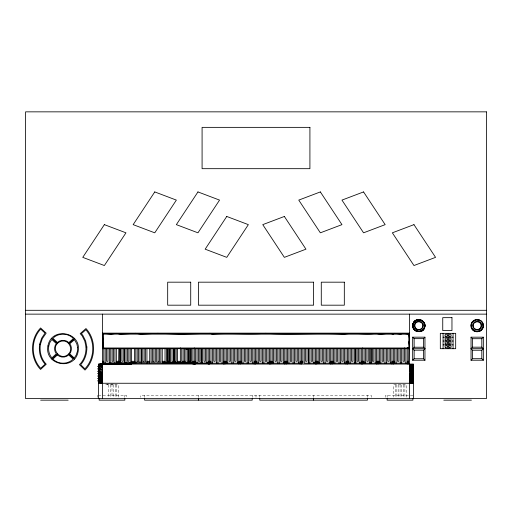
<?xml version="1.0" encoding="UTF-8"?>
<svg xmlns="http://www.w3.org/2000/svg" width="512" height="512" viewBox="0 0 512 512"><rect width="100%" height="100%" fill="white"/><g stroke="black" fill="none" stroke-linecap="round" stroke-linejoin="round"><path stroke-width="0.38" stroke-dasharray="2.56 1.92" d="M98.4 395.238L126.4 395.238L126.4 397.267M412.896 395.238L385.638 395.238L385.638 397.267M406.49 397.082L406.49 384.794L393.664 384.794L393.664 397.082M404.89 384.794L404.89 397.082M403.283 384.794L403.283 397.082M401.683 384.794L401.683 397.082M400.077 384.794L400.077 397.082M398.47 384.794L398.541 397.082M396.87 384.794L396.87 397.082M395.264 384.794L395.264 397.082M387.142 395.238L387.142 397.344M371.2 397.267L371.2 395.238L140.8 395.238L140.8 397.267M367.424 395.238L367.424 397.344M313.6 395.238L313.6 397.344M259.776 395.238L259.776 397.344M256 395.238L256 397.267M252.198 395.238L252.198 397.344M198.4 395.238L198.4 397.344M144.602 395.238L144.602 397.344M124.826 395.238L124.826 397.344M118.413 397.082L118.413 384.794L105.587 384.794L105.587 384.026L113.606 384.026L113.606 384.794M116.813 384.794L116.813 397.082M115.206 384.794L115.206 397.082M113.536 384.794L113.536 397.082M112 384.026L112 397.082M110.394 384.794L110.394 397.082M108.794 384.794L108.794 397.082M107.187 384.026L107.187 384.794M97.6 395.238L97.6 397.267"/><path stroke-width="0.77" d="M97.485 376.058L101.062 376.083L102.4 374.912L99.264 372.006L98.944 364.058L98.56 365.254L100.704 365.35L102.4 364.058L102.4 363.136M103.187 342.771L103.181 347.046L102.669 347.302L103.098 348.698L102.4 348.698L102.79 348.045L103.795 347.91L103.789 363.136M120.493 363.13L120.493 348.698L120.493 363.136L116.32 363.136L116.32 348.698M126.061 348.698L126.061 363.13L130.24 363.13L130.24 362.214M121.018 363.136L134.419 363.136L134.413 348.698M141.376 362.138L141.376 348.698L141.376 363.136M155.296 348.698L155.296 362.131L151.117 362.131L151.117 348.698M194.272 347.91L194.272 364.058L195.661 364.051M201.229 363.13L201.229 348.698L201.229 363.136L102.4 363.2M202.624 363.13L202.624 348.698M206.803 362.214L206.797 363.13L206.797 348.698M249.952 348.698L249.952 361.293L251.341 361.293L251.341 348.698M268.051 362.214L268.045 363.136L268.045 348.698M295.885 348.698L295.885 361.293L297.28 361.293L297.28 348.698M313.984 362.214L313.984 363.136L313.984 348.698M340.435 363.136L340.429 348.698M359.923 362.214L359.917 363.136L359.917 348.698M407.245 364.058L407.245 347.91L408.806 347.904L409.6 348.698L408.806 348.698L408.806 347.904L409.6 346.931L408.813 342.195L409.6 340.134L408.819 334.15L409.6 333.338L102.4 333.338L103.181 334.15L103.098 348.698M103.181 341.517L103.194 347.981L408.806 347.981L408.819 334.15L402.912 333.338L400.698 334.15L394.662 333.338L393.171 334.15C387.635 332.064 381.702 335.443 376.077 333.338C365.408 335.008 354.746 332.346 344.038 334.15C317.926 332.557 291.84 335.046 265.715 333.338C247.802 334.682 230.048 332.723 212.109 334.15L210.317 333.338L181.197 334.15L157.722 333.338L140.685 334.15L135.693 333.338L120.205 334.15L116.698 333.338L110.995 334.15L103.514 333.338L102.4 335.328L103.181 335.795L102.4 338.035L103.187 338.957L103.181 340.262M409.6 398.618L409.6 314.138M413.44 366.144L410.298 366.106L410.298 365.645M410.298 366.035L409.6 366.099L410.989 365.715L413.44 365.958L412.518 366.131L412.339 367.674L410.97 370.65L409.6 367.232L410.586 365.946L413.44 365.958L409.619 365.248M410.765 369.062L411.424 367.93L413.44 371.699L410.566 373.197L409.6 375.917L413.44 374.24L411.283 380.205L409.6 377.466L410.56 375.501L410.56 372.09M99.168 380.826L99.078 373.645L98.56 372.454L102.054 369.427L102.4 366.771L100.704 365.35L100.557 364.058L102.4 365.555L102.4 398.618M411.155 365.203L411.168 366.118M412.742 365.274L412.768 364.378L413.44 364.378L409.6 364.378L413.44 364.525M410.662 364.8L410.17 364.723L409.619 365.466L413.44 365.306L409.6 364.851L413.44 365.05L412.749 364.979M412.768 364.429L409.6 364.666C410.272 364.794 410.374 365.581 411.424 364.992M409.6 368.698L412.339 367.674L412.704 368.122L413.44 367.36L412.838 367.533L411.949 366.125L411.597 367.091L410.547 366.112L410.477 369.203L409.6 371.482L411.52 372.698L412 378.144L412.723 379.834L413.44 377.619L412.557 376.288L412.48 372.198L413.44 372.973L411.763 376.602L409.6 377.466M411.418 366.118L411.066 365.715L412.218 365.837L412.429 364.378L412.045 365.242M98.848 374.259L98.56 376.058M100.557 366.246L100.262 366.598L100.416 364.058L100.851 366.643L102.4 365.005L102.4 314.138M101.965 377.037L101.869 378.528L101.12 377.888L101.926 377.645M411.539 364.378L411.386 365.21M412.301 366.131L411.174 365.472L413.44 365.632M99.187 371.411L100.109 364.058L100.262 366.598M97.485 380.858L98.56 380.858L98.56 382.49L99.91 382.438L101.286 383.258L101.011 371.859M99.264 372.006L98.56 371.258L99.706 364.058C101.165 368.026 97.613 373.229 101.062 376.083L102.4 376.096L99.846 378.483L97.485 378.458M412.883 325.658C412.595 318.035 425.037 318.035 424.749 325.658C425.037 333.28 412.595 333.28 412.883 325.658L414.79 325.658C414.592 320.486 423.04 320.486 422.842 325.658C423.04 330.829 414.592 330.829 414.79 325.658M471.04 325.658C470.739 317.766 483.629 317.766 483.328 325.658C483.629 333.549 470.739 333.549 471.04 325.658L473.19 325.504C473.197 320.371 481.562 320.691 481.178 325.811C481.171 330.944 472.806 330.624 473.19 325.504M410.816 365.696L410.854 366.112M475.597 331.59L476.006 329.472M478.362 321.843L478.771 319.725M140.685 334.15L140.845 333.338M408.64 364.058L408.806 347.904L407.245 348.698M410.246 364.422L409.6 364.666M417.773 329.549L417.28 331.392A5.933 5.933 0 0 1 413.082 327.194L414.925 326.701M419.859 321.766L420.352 319.923A5.933 5.933 0 0 1 424.55 324.122L422.707 324.614M411.718 365.229L411.808 364.883M411.846 364.742L411.949 364.378M410.758 364.461L410.611 364.973L412.749 365.03M410.054 368.442L409.6 369.626L413.44 367.77L411.52 372.698L412.89 370.758M410.554 365.178L410.31 365.53L412.192 365.69C411.008 366.368 409.018 363.949 409.946 366.822M410.874 364.794L412.288 364.582M410.093 368.339L410.528 367.674L409.6 367.77M410.355 367.667L410.547 367.168L409.786 367.648M411.066 365.472L410.752 365.427M410.694 365.562L410.854 365.19M474.112 330.976A6.144 6.144 0 0 1 474.112 320.339A6.144 6.144 0 0 1 483.328 325.658A6.144 6.144 0 0 1 474.112 330.976L475.059 329.037M479.309 322.278L480.256 320.339M99.75 372.525L99.77 373.626L99.136 374.867L98.56 374.854M412.339 367.674L413.44 366.957L412.979 366.138L411.885 367.802L411.194 367.117L410.509 368.186L411.968 368.48M102.4 379.795L98.56 379.654L99.206 378.47L98.56 377.254L99.187 376.064L99.827 377.261L99.923 383.258M412.48 372.198L410.56 375.501L411.763 376.602L413.44 375.93M410.426 365.408L412.179 365.395M415.846 330.797L416.8 329.146M420.832 322.17L421.786 320.518M409.6 368.23L410.547 367.168M57.389 343.501C51.251 349.594 60.064 360.141 67.155 355.181C73.709 351.424 70.246 340.371 62.72 341.024A7.68 7.68 0 0 0 57.389 343.501L51.808 338.33M410.56 375.501L409.6 373.696L412.339 369.818M100.704 365.35L101.626 366.707L102.4 365.99L100.64 364.749L101.478 364.058L101.946 364.352M99.872 366.566L100.301 366.01M100.806 366.246L101.971 365.293L100.595 364.403L101.018 364.058L101.242 366.675L102.4 365.005C101.043 364.333 100.301 366.189 102.016 366.739L102.099 372.128L100.941 372.595L99.923 371.59M472.838 330.003L474.253 328.371M480.115 322.944L481.53 321.312M99.898 369.075L102.4 366.31C100.506 365.805 100.755 363.674 102.4 364.531L100.762 365.843L100.851 366.643M102.4 376.922L99.827 377.261L99.789 374.874L102.4 372.678L98.56 372.454M102.925 347.174L103.181 347.782C102.95 346.17 103.52 348.589 102.4 348.698M414.618 329.856L415.968 328.506M421.664 322.81L423.014 321.459M412.672 348.698L414.138 347.232L423.494 347.232L424.96 348.698L423.494 350.163L414.138 350.163L412.672 348.698L424.96 348.698M412.672 337.178L414.138 338.643L423.494 338.643L424.96 337.178L412.672 337.178L412.672 360.218L424.96 360.218L424.96 337.178M412.672 360.218L414.138 358.752L423.494 358.752L424.96 360.218M471.04 348.698L472.557 347.181L481.811 347.181L483.328 348.698L481.798 350.227L472.57 350.227L471.04 348.698L483.328 348.698M471.04 337.178L472.557 338.694L481.811 338.694L483.328 337.178L471.04 337.178L471.04 360.218L483.328 360.218L483.328 337.178M471.04 360.218L472.57 358.688L481.798 358.688L483.328 360.218M51.846 359.027L57.44 353.869M68.762 343.674L74.483 338.65M101.286 383.258L102.4 382.355L99.885 380.787L99.174 379.68L99.898 381.626L102.4 381.453M98.56 381.715L99.898 381.626L98.56 380.858L99.885 380.787L102.4 378.541L99.846 378.483L102.4 380.653L99.91 382.438L102.4 382.355M118.925 363.2L119.104 348.698L119.104 363.136L122.157 363.13M471.866 328.73L473.651 327.52M480.717 323.795L482.502 322.586M409.6 371.482L413.44 369.152M409.952 368.019L410.298 367.814M413.677 328.627L415.328 327.674M422.304 323.642L423.955 322.688M409.6 373.696L410.566 373.197L412.557 374.63M409.6 365.837L411.642 365.773M413.44 377.619L409.6 379.014L410.56 380.39L411.283 378.406L412 380.019L412.723 377.882L413.44 379.648L409.6 380.64L410.982 376.915L412 378.144M471.251 327.245L473.293 326.541M481.075 324.774L483.117 324.07M103.181 347.917L102.4 348.166L103.194 345.626L102.4 342.579L103.181 337.645M103.194 348.698L408.717 348.672L408.026 348.301M100.941 372.595L102.4 372.198L97.485 371.258M409.6 380.742L413.44 379.782M409.6 380.851L413.44 379.917M409.6 380.96L413.44 380.045M409.6 381.062L413.44 380.179M409.6 381.197L413.44 380.41M412.403 365.018L411.75 365.101M409.6 381.338L413.44 380.64M409.6 381.51L413.44 380.851M409.6 381.683L413.44 381.062M409.6 381.882L413.44 381.338M409.6 382.074L413.44 381.613M409.6 382.272L413.44 381.888M120.192 363.2L120.941 363.13M410.445 366.022L410.848 365.99M411.066 365.882L409.6 365.574L410.234 365.523M409.6 382.47L413.44 382.163M410.195 364.621L411.533 364.525L409.6 364.525M409.6 367.232L413.44 366.957M481.178 325.811L483.328 325.658M409.6 382.669L413.44 382.432M99.885 380.787L102.4 380.653M126.061 363.13L124.672 363.13L124.672 348.698L124.672 363.136M413.44 364.666L412.762 364.614M409.6 382.861L413.44 382.707M97.485 373.658L102.4 373.555M409.6 383.059L413.44 382.982M145.555 348.698L145.555 362.138L131.629 362.214L131.629 363.13L130.976 363.13M409.6 365.971L410.573 366.016M448.077 333.35L455.68 333.338L455.68 348.698L440.32 348.698L440.32 333.338L448.077 333.35L448.077 348.698M162.253 348.698L162.259 363.136L209.581 363.136M102.4 364.051L131.629 364.051M25.6 310.298L486.4 310.298M25.6 314.138L486.4 314.138M422.842 325.658L424.749 325.658M102.4 333.184L409.6 333.184M443.085 337.19L453.069 337.19M443.085 341.03L453.069 341.03M443.085 344.87L453.069 344.87M187.309 349.229L185.92 349.229L187.309 348.698L187.309 361.293L191.488 361.293L191.488 348.698M102.4 361.293L103.789 361.293M116.32 361.293L119.104 361.293M131.629 361.293L134.419 361.293M146.944 361.293L149.728 361.293M162.253 361.293L165.037 361.293M177.568 361.293L180.352 361.293M192.877 361.293L195.661 361.293M208.192 361.293L210.976 361.293M223.501 361.293L226.285 361.293M238.816 361.293L241.6 361.293M254.125 361.293L256.909 361.293M269.44 361.293L272.224 361.293M284.749 361.293L287.533 361.293M300.064 361.293L302.848 361.293M315.373 361.293L318.157 361.293M330.688 361.293L333.472 361.293M345.997 361.293L348.781 361.293M361.312 361.293L364.096 361.293M376.621 361.293L379.405 361.293M391.936 361.293L394.72 361.293M407.245 361.293L408.64 361.293M102.4 362.214L103.789 362.214M116.32 362.214L119.104 362.214M146.944 362.214L149.728 362.214M162.259 362.214L195.661 362.214L195.661 363.13L195.661 348.698M208.192 362.214L210.976 362.214M223.501 362.214L226.285 362.214M238.816 362.214L241.6 362.214M254.125 362.214L256.909 362.214M269.44 362.214L272.224 362.214M284.749 362.214L287.533 362.214M300.064 362.214L302.848 362.214M315.373 362.214L318.157 362.214M330.688 362.214L333.472 362.214M345.997 362.214L348.781 362.214M361.312 362.214L364.096 362.214M376.621 362.214L379.405 362.214M391.936 362.214L394.72 362.214M407.245 362.214L408.64 362.214M204.013 363.136L302.848 363.136L302.848 348.698M408.64 363.136L304.237 363.136L304.237 348.698M102.4 363.27L131.629 363.27M102.4 363.443L131.635 363.443M102.4 363.994L131.635 363.987L131.629 348.698M97.485 366.458L102.4 366.771L100.096 366.771M97.485 368.858L102.4 369.485L100.864 369.485M98.56 383.258L413.44 383.258M40.646 400.154L68.154 400.154M443.789 400.154L471.411 400.154M98.56 377.254L99.827 377.261M194.272 364.051L192.877 364.051L192.877 348.698M102.4 374.912L99.136 374.867L98.56 373.658M98.56 364.659L99.622 364.794M411.789 365.907L413.44 365.958M413.44 365.306L409.6 365.133L410.323 365.286M412.256 365.702L413.44 365.792M412.358 365.382L413.44 365.466M409.6 365.574L410.989 365.715M116.32 363.136L118.861 363.155M408.026 348.602L408.64 348.698M471.251 324.07L473.37 324.48M480.998 326.835L483.117 327.245M408.026 348.499L408.806 348.698M414.925 324.614L413.082 324.122A5.933 5.933 0 0 1 417.28 319.923L417.773 321.766M422.707 326.701L424.55 327.194A5.933 5.933 0 0 1 420.352 331.392L419.859 329.549M101.312 365.229L101.626 366.707M411.808 365.696L412.218 365.837M471.866 322.586L473.805 323.533M480.563 327.782L482.502 328.73M101.958 364.646L101.018 364.058M413.677 322.688L415.328 323.642M422.304 327.674L423.955 328.627M472.838 321.312L474.47 322.726M479.898 328.589L481.53 330.003M68.691 353.894L74.291 359.053M99.814 376.07L101.094 377.261M414.618 321.459L415.968 322.81M421.664 328.506L423.014 329.856M98.874 364.262L99.226 364.666M474.112 320.339L475.322 322.125M479.046 329.19L480.256 330.976M99.078 373.645L99.443 374.259M415.846 320.518L416.8 322.17M420.832 329.146L421.786 330.797M409.203 348.698L408.806 347.981M98.56 365.254L99.066 366.496L99.283 364.058L99.597 371.802M475.597 319.725L476.301 321.766M478.067 329.549L478.771 331.59M98.56 366.458L99.187 368.96M409.619 365.466L409.914 366.861M99.232 372.493L99.373 373.638M477.184 319.514L477.338 321.664M477.03 329.651L477.184 331.802M101.478 364.058L101.549 365.293M101.939 364.058L102.016 366.739M99.77 373.626L99.789 374.874M194.272 362.214L194.272 363.13M135.808 363.136L135.808 348.698M134.413 362.214L134.419 363.136M481.811 338.694L481.811 347.181M481.798 350.227L481.798 358.688M472.557 338.694L472.557 347.181M472.57 350.227L472.57 358.688M453.069 333.338L453.069 348.698M443.085 333.338L443.085 348.698M423.494 338.643L423.494 347.232M423.494 350.163L423.494 358.752M418.816 319.725L418.816 321.632M418.816 329.683L418.816 331.59M414.138 338.643L414.138 347.232M414.138 350.163L414.138 358.752M413.44 398.618L413.44 364.058L98.56 364.058L98.56 398.618M412.979 366.138L412.979 366.989M412.896 398.752L412.896 400.154L387.142 400.154L387.142 398.752M411.597 366.125L411.597 367.091M408.819 334.221L103.181 334.15M408.026 347.904L408.026 348.698M405.856 348.698L405.856 363.136M404.461 347.91L404.467 361.293L403.072 361.293L403.072 348.698M401.677 348.698L401.683 363.136M400.288 348.698L400.288 363.136M398.893 348.698L398.893 361.293L397.504 361.293L397.504 348.698M396.109 348.698L396.109 363.136M394.72 348.698L394.72 363.136M393.325 348.698L393.325 364.058M391.936 348.698L391.936 364.058M390.541 348.698L390.541 363.136M389.152 348.698L389.152 361.293L387.757 361.293L387.757 348.698M386.368 348.698L386.368 363.136M384.973 348.698L384.973 363.136M383.584 348.698L383.584 361.293L382.189 361.293L382.189 348.698M380.8 348.698L380.8 363.136M379.405 348.698L379.405 363.136M378.016 348.698L378.016 364.058M376.621 348.698L376.621 364.058M375.232 348.698L375.232 363.136M373.837 348.698L373.843 361.293L372.448 361.293L372.448 348.698M369.664 348.698L369.664 363.136M368.269 348.698L368.269 361.293L366.88 361.293L366.88 348.698M367.424 398.752L367.424 400.154L259.776 400.154L259.776 398.752M365.485 348.698L365.485 363.136M364.096 348.698L364.096 363.136M362.701 347.91L362.701 364.058M361.312 348.698L361.312 364.058M358.528 348.698L358.528 361.293L357.133 361.293L357.133 348.698M354.349 348.698L354.349 363.136M352.96 348.698L352.96 361.293L351.565 361.293L351.565 348.698M350.176 348.698L350.176 363.136M348.781 348.698L348.781 363.136M347.392 348.698L347.392 364.058M345.997 348.698L345.997 364.058M344.608 348.698L344.608 363.136M343.213 348.698L343.219 361.293L341.824 361.293L341.824 348.698M339.04 348.698L339.04 363.136M337.645 348.698L337.645 361.293L336.256 361.293L336.256 348.698M334.861 348.698L334.861 363.136M333.472 348.698L333.472 363.136M332.077 348.698L332.077 364.058M330.688 348.698L330.688 364.058M329.293 348.698L329.299 363.136M327.904 348.698L327.904 361.293L326.509 361.293L326.509 348.698M325.12 348.698L325.12 363.136M323.725 348.698L323.725 363.136M322.336 348.698L322.336 361.293L320.941 361.293L320.941 348.698M319.552 348.698L319.552 363.136M318.157 348.698L318.157 363.136M316.768 348.698L316.768 364.058M315.373 348.698L315.373 364.058M313.6 398.752L313.6 400.154M312.589 348.698L312.595 361.293L311.2 361.293L311.2 348.698M309.805 348.698L309.805 363.136M307.021 348.698L307.021 361.293L305.632 361.293L305.632 348.698M301.453 348.698L301.453 364.058M300.064 348.698L300.064 364.058M298.669 348.698L298.669 363.136M294.496 348.698L294.496 363.136M293.101 348.698L293.101 363.136M291.712 348.698L291.712 361.293L290.317 361.293L290.317 348.698M288.928 348.698L288.928 363.136M287.533 348.698L287.533 363.136M286.144 348.698L286.144 364.058M284.749 348.698L284.749 364.058M283.36 348.698L283.36 363.136M281.965 348.698L281.965 361.293L280.576 361.293L280.576 348.698M279.181 348.698L279.181 363.136M277.792 348.698L277.792 363.136M276.397 348.698L276.397 361.293L275.008 361.293L275.008 348.698M273.613 348.698L273.613 363.136M272.224 348.698L272.224 363.136M270.829 348.698L270.829 364.058M269.44 348.698L269.44 364.058M266.656 348.698L266.656 361.293L265.261 361.293L265.261 348.698M263.872 348.698L263.872 363.136M262.477 348.698L262.477 363.136M261.088 348.698L261.088 361.293L259.693 361.293L259.693 348.698M258.304 348.698L258.304 363.136M256.909 348.698L256.909 363.136M255.52 348.698L255.52 364.058M254.125 348.698L254.125 364.058M252.736 348.698L252.736 363.136M252.198 398.752L252.198 400.154L144.602 400.154L144.602 398.752M248.557 348.698L248.557 363.136M247.168 348.698L247.168 363.136M245.773 348.698L245.773 361.293L244.384 361.293L244.384 348.698M242.989 348.698L242.989 363.136M241.6 348.698L241.6 363.136M240.205 348.698L240.205 364.058M238.816 348.698L238.816 364.058M237.421 348.698L237.427 363.136M236.032 348.698L236.032 361.293L234.637 361.293L234.637 348.698M233.248 348.698L233.248 363.136M231.853 348.698L231.853 363.136M230.464 348.698L230.464 361.293L229.069 361.293L229.069 348.698M227.68 348.698L227.68 363.136M226.285 348.698L226.285 363.136M224.896 348.698L224.896 364.058M223.501 348.698L223.501 364.058M222.112 348.698L222.112 363.136M220.717 348.698L220.723 361.293L219.328 361.293L219.328 348.698M217.933 348.698L217.933 363.136M216.544 348.698L216.544 363.136M215.149 348.698L215.149 361.293L213.76 361.293L213.76 348.698M212.365 348.698L212.365 363.136M210.976 348.698L210.976 363.136M209.581 348.698L209.581 364.058L208.192 364.051L208.192 348.698M205.408 348.698L205.408 361.293L204.013 361.293L204.013 348.698M199.84 348.698L199.84 361.293L198.445 361.293L198.445 348.698M198.4 398.752L198.4 400.154M197.056 348.698L197.056 363.136M185.92 348.698L185.92 361.293L181.741 361.293L181.741 348.698M184.525 348.698L184.531 361.293M183.136 348.698L183.136 361.293M180.352 347.904L180.352 362.214M177.568 348.698L177.568 362.214M176.173 348.698L176.173 361.293L172 361.293L172 348.698M170.605 348.698L170.605 361.293L166.432 361.293L166.432 348.698M165.037 348.698L165.037 362.214M160.864 348.698L160.864 362.131L156.685 362.131L156.685 348.698M159.469 348.698L159.475 361.293L158.08 361.293L158.08 348.698M153.901 348.698L153.901 361.293L152.512 361.293L152.512 348.698M149.728 348.698L149.728 363.136M146.944 348.698L146.944 363.136M144.16 348.698L144.16 361.293L142.765 361.293L142.765 348.698M139.981 348.698L139.981 362.138M138.592 348.698L138.592 361.293L137.197 361.293L137.197 348.698M130.24 348.698L130.24 363.136M128.851 348.698L128.851 361.293L127.456 361.293L127.456 348.698M124.826 398.752L124.826 400.154L99.174 400.154L99.174 398.752M123.277 348.698L123.277 361.293L121.888 361.293L121.888 348.698M114.925 348.698L114.931 363.136L110.752 363.136L110.752 348.698M113.536 348.698L113.536 361.293L112.141 361.293L112.141 348.698M109.363 348.698L109.357 363.136M107.968 348.698L107.968 361.293L106.579 361.293L106.579 348.698M105.184 348.698L105.184 363.136M100.557 364.058L100.557 366.624M167.821 348.698L167.821 361.293L167.821 348.698M169.216 348.698L169.216 361.293L169.216 348.698M173.395 348.698L173.389 361.293L173.389 348.698M174.784 348.698L174.784 361.293L174.784 348.698M188.704 348.698L188.704 361.293L188.704 348.698M190.093 348.698L190.093 361.293L190.093 348.698M308.416 348.698L308.416 363.136L308.416 348.698M355.744 348.698L355.744 363.136L355.744 348.698M47.93 345.952C44.16 365.536 74.79 371.104 78.15 351.443C81.92 331.859 51.29 326.291 47.93 345.952M48.736 346.099C48.154 350.221 49.062 354.726 51.898 357.875L56.32 353.798C54.003 350.95 53.997 346.464 56.314 343.61L51.84 339.469L49.894 342.483L48.736 346.099M77.6 347.501L77.414 351.309L76.25 354.944L74.266 358.016L69.677 353.792C71.974 350.989 72.013 346.605 69.798 343.75L74.426 339.686L76.794 343.77L77.6 347.501M39.642 344.192C38.573 351.2 40.166 358.912 45.158 364.141L40.659 368.294C30.822 357.67 30.784 339.712 40.672 329.114L45.018 333.12L41.606 338.285L39.642 344.192M40.416 344.339C39.315 351.373 41.101 359.091 46.253 364.192L40.557 369.453C29.85 358.291 29.798 339.091 40.582 327.962L46.17 333.126L42.317 338.63L40.416 344.339M86.022 347.053C86.227 353.478 84.141 360.147 79.456 364.672L85.005 370.067C95.923 359.123 96.576 339.923 85.984 328.55L80.205 333.626L82.118 335.782L84.813 341.158L86.022 347.053M86.854 346.995C87.104 353.434 85.018 359.898 80.678 364.698L84.922 368.826C94.912 358.445 95.494 340.563 85.862 329.766L81.382 333.696L82.816 335.315L85.606 340.89L86.854 346.995M412.883 324.07C410.547 331.616 422.995 334.95 424.749 327.245C427.085 319.699 414.637 316.365 412.883 324.07M413.19 323.328C409.92 330.445 421.722 335.328 424.442 327.987C427.712 320.87 415.91 315.987 413.19 323.328M99.232 381.242L98.982 381.69L98.701 381.114L99.232 381.242M104.358 224.64L82.758 257.357L104.358 265.536L125.958 232.819L104.358 224.64M154.758 191.923L133.158 224.64L154.758 232.819L176.358 200.102L154.758 191.923M197.958 191.923L176.358 224.64L197.958 232.819L219.558 200.102L197.958 191.923M226.758 216.461L205.158 249.178L226.758 257.357L248.358 224.64L226.758 216.461M57.382 354.97L52.934 359.078C58.176 364.563 67.93 364.582 73.146 359.046L68.666 354.925C65.651 357.869 60.461 357.786 57.382 354.97M54.733 336.698L52.934 338.336L57.414 342.483C60.474 339.488 65.805 339.629 68.845 342.586L73.402 338.586C68.762 333.434 60.371 332.819 54.733 336.698M320.358 191.923L298.758 200.102L320.358 232.819L341.958 224.64L320.358 191.923M284.358 216.461L262.758 224.64L284.358 257.357L305.958 249.178L284.358 216.461M363.558 191.923L341.958 200.102L363.558 232.819L385.158 224.64L363.558 191.923M413.958 224.64L392.358 232.819L413.958 265.536L435.558 257.357L413.958 224.64M486.4 111.846L25.6 111.846L25.6 398.618L486.4 398.618L486.4 111.846M309.914 127.36L202.086 127.36L202.086 168.678L309.914 168.678L309.914 127.36M190.72 282.182L167.68 282.182L167.68 305.184L190.72 305.184L190.72 282.182M313.6 282.182L198.4 282.182L198.4 305.184L313.6 305.184L313.6 282.182M344.32 282.182L321.28 282.182L321.28 305.184L344.32 305.184L344.32 282.182M451.962 317.658L442.746 317.658L442.746 330.56L451.962 330.56L451.962 317.658M371.053 363.136L371.053 348.698L371.053 363.136M449.421 340.109A1.152 1.152 0 0 0 451.149 339.11A1.152 1.152 0 0 0 449.421 338.112A1.152 1.152 0 0 0 449.421 340.109M445.581 336.269A1.152 1.152 0 0 0 447.309 335.27A1.152 1.152 0 0 0 445.581 334.272A1.152 1.152 0 0 0 445.581 336.269M445.581 343.949A1.152 1.152 0 0 0 447.309 342.95A1.152 1.152 0 0 0 445.581 341.952A1.152 1.152 0 0 0 445.581 343.949M449.421 336.269A1.152 1.152 0 0 0 451.149 335.27A1.152 1.152 0 0 0 449.421 334.272A1.152 1.152 0 0 0 449.421 336.269M445.581 340.109A1.152 1.152 0 0 0 447.309 339.11A1.152 1.152 0 0 0 445.581 338.112A1.152 1.152 0 0 0 445.581 340.109M449.421 343.949A1.152 1.152 0 0 0 451.149 342.95A1.152 1.152 0 0 0 449.421 341.952A1.152 1.152 0 0 0 449.421 343.949M445.581 347.776A1.152 1.152 0 0 0 447.309 346.778A1.152 1.152 0 0 0 445.581 345.779A1.152 1.152 0 0 0 445.581 347.776M449.421 347.776A1.152 1.152 0 0 0 451.149 346.778A1.152 1.152 0 0 0 449.421 345.779A1.152 1.152 0 0 0 449.421 347.776M415.11 330.49A6.093 6.093 0 0 0 424.858 326.451A6.093 6.093 0 0 0 416.486 320.032A6.093 6.093 0 0 0 415.11 330.49"/></g></svg>
